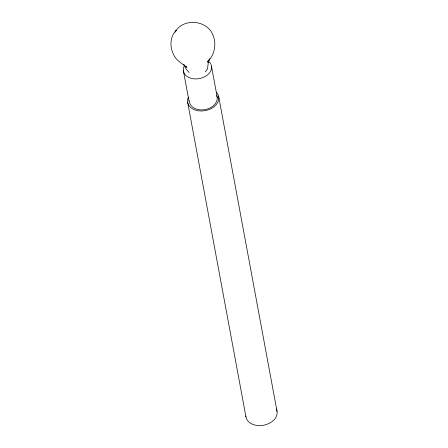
<?xml version="1.0" encoding="UTF-8"?>
<svg xmlns="http://www.w3.org/2000/svg" width="448" height="448" viewBox="0 0 448 448"><rect width="100%" height="100%" fill="white"/><g stroke="black" fill="none" stroke-linecap="round" stroke-linejoin="round"><path stroke-width="0.67" d="M208.594 60.122L207.497 69.003L205.206 71.938M211.596 66.853L217.336 97.821C216.832 111.569 191.038 115.024 189.112 100.554M208.314 60.721L207.956 62.658L209.877 58.593L207.665 61.684C216.009 53.614 217.118 40.208 210.61 30.666C201.897 19.482 182.23 19.309 175.011 32.066L176.221 30.464C169.898 36.478 169.658 46.816 173.46 54.281C175.885 60.402 182.067 63.442 186.945 67.368L185.573 66.175M184.66 65.386L183.747 64.596L185.965 68.751L189.179 72.576M216.58 95.497L217.336 97.821M218.725 96.779L277.038 411.387M183.294 70.252L189.034 101.22M187.645 102.262L245.952 416.87M216.373 92.215A15.781 11.295 -10.5 0 1 205.055 110.662A15.781 11.295 -10.5 0 1 188.367 97.16M276.231 408.974A15.781 11.295 -10.5 0 1 264.522 425.034A15.781 11.295 -10.5 0 1 245.857 416.03M208.471 61.107A14.28 10.22 -10.5 0 1 199.909 78.484A14.28 10.22 -10.5 0 1 184.038 66.416"/></g></svg>
